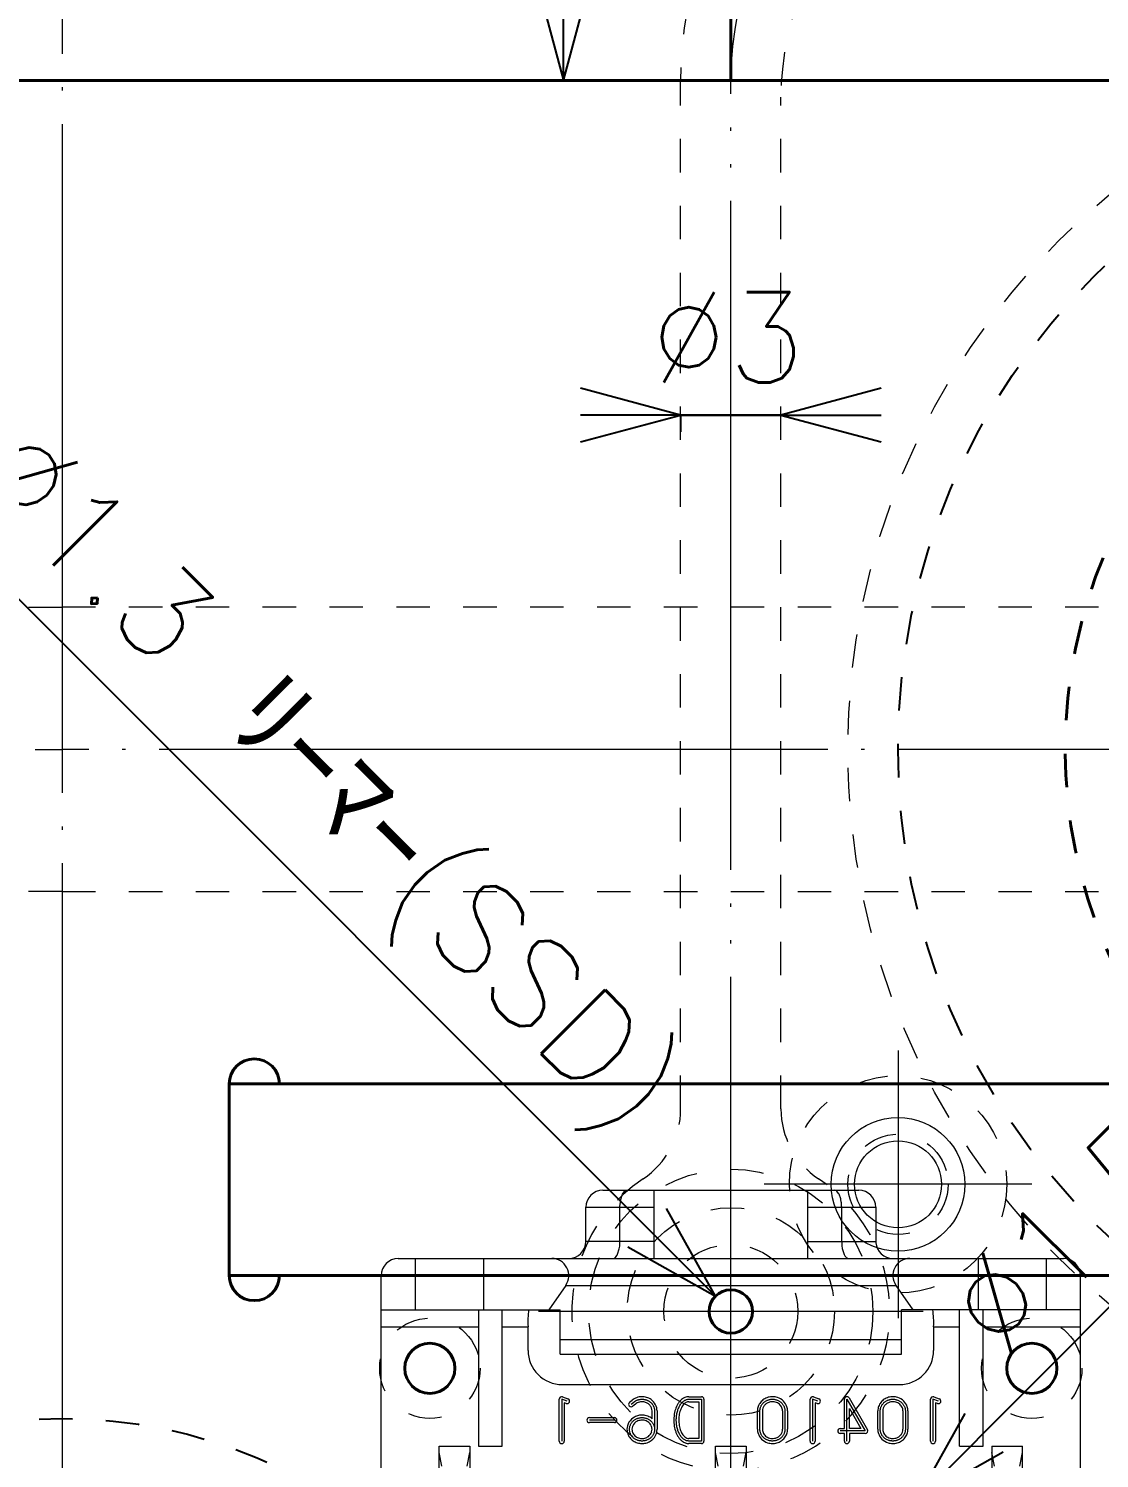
# Model space of a CAD drawing. Extents: x -178 to 604, y -587 to 345.
# Drawn here: x 399 to 431.02, y 68.81 to 111.55 of the extents above; entities that cross this region are included whole.
import ezdxf

# ---------------------------------------------------------------- set-up
doc = ezdxf.new("R2010")
doc.units = 0
doc.header["$MEASUREMENT"] = 0
for name, pattern in [('BORDER', [22, 20, -1, 0, -1]), ('DIVIDE', [23, 20, -1, 0, -1, 0, -1]), ('PHANTOM', [35, 30, -1, 1, -1, 1, -1]), ('STITCH', [2, 1, -1])]:
    doc.linetypes.add(name, pattern=pattern)
for name, color, linetype in [('1', 7, 'Continuous'), ('11', 7, 'Continuous'), ('12', 7, 'Continuous'), ('15', 7, 'Continuous'), ('20', 7, 'Continuous'), ('3', 7, 'Continuous'), ('4', 7, 'Continuous'), ('5', 7, 'Continuous'), ('寸法線', 7, 'Continuous')]:
    doc.layers.add(name, color=color, linetype=linetype)
doc.styles.get("Standard").update_dxf_attribs({"font": 'txt', "bigfont": 'extfont'})
doc.dimstyles.new('VELDIM0', dxfattribs={"dimtxt": 2.69875, "dimasz": 3.000166, "dimexe": 0.5, "dimexo": 0.0625, "dimgap": 0.09, "dimtad": 0, "dimdec": 3, "dimdsep": 46, "dimtxsty": 'Standard', "dimcen": 0.09, "dimdle": 3, "dimadec": 0, "dimazin": 0, "dimtfac": 1, "dimtdec": 4, "dimtofl": 0, "dimtmove": 0, "dimatfit": 3, "dimfxl": 1, "dimtolj": 1, "dimtzin": 0, "dimarcsym": 0})
doc.dimstyles.new('VELDIM1', dxfattribs={"dimtxt": 2.69875, "dimasz": 3.000166, "dimexe": 0.5, "dimexo": 0.0625, "dimgap": 0.09, "dimtad": 0, "dimdec": 3, "dimdsep": 46, "dimtxsty": 'Standard', "dimcen": 0.09, "dimdle": 2, "dimadec": 0, "dimazin": 0, "dimtfac": 1, "dimtdec": 4, "dimtofl": 0, "dimtmove": 0, "dimatfit": 3, "dimfxl": 1, "dimtolj": 1, "dimtzin": 0, "dimarcsym": 0})
doc.dimstyles.new('VELDIM4', dxfattribs={"dimtxt": 2.69875, "dimasz": 2.88827, "dimexe": 1.25, "dimexo": 0.0625, "dimgap": 0.09, "dimtad": 0, "dimdec": 3, "dimdsep": 46, "dimtxsty": 'Standard', "dimcen": 0.09, "dimdle": 5, "dimadec": 0, "dimazin": 0, "dimtfac": 1, "dimtdec": 4, "dimtofl": 0, "dimtmove": 0, "dimatfit": 3, "dimfxl": 1, "dimtolj": 1, "dimtzin": 0, "dimarcsym": 0})

# ---------------------------------------------------------------- blocks, each defined once
blk = doc.blocks.new('*D22')
at = {"color": 0}
for p, q in [((418.5, 100), (415.5, 100.804)), ((424.5, 100.804), (421.5, 100)), ((418.5, 100), (415.5, 100)), ((415.5, 99.196), (418.5, 100)), ((418.5, 100), (418.5, 99.5)), ((421.5, 100), (418.5, 100)), ((418.5, 100), (421.5, 100)), ((418.5, 100), (418.5, 100)), ((421.5, 100), (421.5, 100)), ((421.5, 100), (421.5, 100)), ((421.5, 100), (424.5, 100)), ((421.5, 100), (424.5, 99.196))]:
    blk.add_line(p, q, dxfattribs=at)
blk.add_text('%%c3', height=2.6987, dxfattribs=at).set_placement((417.591, 100.976))
blk = doc.blocks.new('CLUMP8')
at = {"layer": '11', "color": 5, "linetype": 'PHANTOM', "lineweight": 5}
for p, q in [((425, 80), (425, 74)), ((428, 77), (422, 77))]:
    blk.add_line(p, q, dxfattribs=at)
at = {"layer": '11', "color": 1, "linetype": 'STITCH', "lineweight": 13}
blk.add_circle((425, 77), 1.5, dxfattribs=at)
at = {"layer": '11', "color": 5, "lineweight": 5}
blk.add_circle((425, 77), 1.3, dxfattribs=at)
blk = doc.blocks.new('CLUMP9')
at = {"layer": '11', "color": 5, "linetype": 'PHANTOM', "lineweight": 5}
for p, q in [((425, 81), (425, 73)), ((429, 77), (421, 77))]:
    blk.add_line(p, q, dxfattribs=at)
at = {"layer": '11', "linetype": 'STITCH', "lineweight": 5}
blk.add_circle((425, 77), 3.25, dxfattribs=at)
at = {"layer": '11', "color": 1, "lineweight": 13}
blk.add_circle((425, 77), 2, dxfattribs=at)
blk = doc.blocks.new('*D30')
at = {"color": 0}
for p, q in [((419.54, 73.66), (392.42, 100.78)), ((419.54, 73.66), (418.072, 76.275)), ((416.925, 75.128), (419.54, 73.66))]:
    blk.add_line(p, q, dxfattribs=at)
blk.add_text('4-%%c1.3 ﾘｰﾏｰ(SSD)', height=2.69875, rotation=315, dxfattribs=at).set_placement((393.438, 101.798))
blk = doc.blocks.new('*D33')
at = {"color": 0}
for p, q in [((425.53, 67.531), (441.068, 83.103)), ((426.996, 70.148), (425.53, 67.531)), ((425.53, 67.531), (428.144, 69.003))]:
    blk.add_line(p, q, dxfattribs=at)
blk.add_text('%%c1.5 ﾘｰﾏｰ', height=2.69875, rotation=45.062, dxfattribs=at).set_placement((428.102, 71.682))
blk = doc.blocks.new('CLUMP215')
at = {"layer": '3', "lineweight": 5}
for p, q in [((414.869, 69.325), (414.869, 70.575)), ((414.97, 70.645), (415.13, 70.587)), ((415.019, 70.468), (415.019, 69.325)), ((415.078, 70.446), (415.019, 70.468))]:
    blk.add_line(p, q, dxfattribs=at)
at = {"layer": '3', "color": 5, "linetype": 'BORDER', "lineweight": 5}
for p, q in [((415.104, 70.517), (414.944, 70.575)), ((414.944, 70.575), (414.944, 69.325))]:
    blk.add_line(p, q, dxfattribs=at)
at = {"layer": '3', "lineweight": 5}
for centre, start, end in [((414.944, 70.575), 70, 180), ((415.104, 70.517), 250, 70), ((414.944, 69.325), 180, 0)]:
    blk.add_arc(centre, 0.075, start, end, dxfattribs=at)
blk = doc.blocks.new('CLUMP218')
at = {"layer": '3', "color": 5, "linetype": 'BORDER', "lineweight": 5}
for p, q in [((418.606, 70.531), (418.623, 70.542)), ((418.623, 70.542), (418.641, 70.551)), ((418.641, 70.551), (418.658, 70.558)), ((418.658, 70.558), (418.676, 70.565)), ((418.676, 70.565), (418.693, 70.569)), ((418.693, 70.569), (418.71, 70.572)), ((418.71, 70.572), (418.727, 70.574)), ((418.727, 70.574), (418.744, 70.575)), ((418.379, 70.093), (418.384, 70.122)), ((418.384, 70.122), (418.389, 70.151)), ((418.389, 70.151), (418.395, 70.18)), ((418.395, 70.18), (418.403, 70.209)), ((418.403, 70.209), (418.411, 70.237)), ((418.411, 70.237), (418.42, 70.265)), ((418.42, 70.265), (418.43, 70.292)), ((418.43, 70.292), (418.441, 70.318)), ((418.441, 70.318), (418.453, 70.344)), ((418.453, 70.344), (418.466, 70.368)), ((418.466, 70.368), (418.479, 70.392)), ((418.479, 70.392), (418.493, 70.414)), ((418.493, 70.414), (418.508, 70.435)), ((418.508, 70.435), (418.523, 70.455)), ((418.523, 70.455), (418.539, 70.473)), ((418.539, 70.473), (418.555, 70.49)), ((418.555, 70.49), (418.572, 70.505)), ((418.572, 70.505), (418.589, 70.519)), ((418.589, 70.519), (418.606, 70.531)), ((418.369, 69.95), (418.37, 69.978)), ((418.37, 69.922), (418.369, 69.95)), ((418.37, 69.978), (418.371, 70.006)), ((418.371, 69.894), (418.37, 69.922)), ((418.371, 70.006), (418.373, 70.035)), ((418.373, 69.865), (418.371, 69.894)), ((418.373, 70.035), (418.375, 70.064)), ((418.375, 69.836), (418.373, 69.865)), ((418.375, 70.064), (418.379, 70.093)), ((418.379, 69.807), (418.375, 69.836)), ((418.384, 69.778), (418.379, 69.807)), ((418.389, 69.749), (418.384, 69.778)), ((418.395, 69.72), (418.389, 69.749)), ((418.403, 69.691), (418.395, 69.72)), ((418.411, 69.663), (418.403, 69.691)), ((418.42, 69.635), (418.411, 69.663)), ((418.43, 69.608), (418.42, 69.635)), ((418.441, 69.582), (418.43, 69.608)), ((418.453, 69.556), (418.441, 69.582)), ((418.466, 69.532), (418.453, 69.556)), ((418.479, 69.508), (418.466, 69.532)), ((418.493, 69.486), (418.479, 69.508)), ((418.508, 69.465), (418.493, 69.486)), ((418.523, 69.445), (418.508, 69.465)), ((418.539, 69.427), (418.523, 69.445)), ((418.555, 69.41), (418.539, 69.427)), ((418.572, 69.395), (418.555, 69.41)), ((418.589, 69.381), (418.572, 69.395)), ((418.606, 69.369), (418.589, 69.381)), ((418.623, 69.358), (418.606, 69.369)), ((418.641, 69.349), (418.623, 69.358)), ((418.658, 69.342), (418.641, 69.349)), ((418.676, 69.335), (418.658, 69.342)), ((418.693, 69.331), (418.676, 69.335)), ((418.71, 69.328), (418.693, 69.331)), ((418.727, 69.326), (418.71, 69.328)), ((418.744, 69.325), (418.727, 69.326))]:
    blk.add_line(p, q, dxfattribs=at)
blk = doc.blocks.new('CLUMP219')
at = {"layer": '3', "color": 5, "linetype": 'BORDER', "lineweight": 5}
for p, q in [((417.162, 70.531), (417.174, 70.537)), ((417.174, 70.537), (417.186, 70.542)), ((417.186, 70.542), (417.198, 70.547)), ((417.198, 70.547), (417.211, 70.552)), ((417.211, 70.552), (417.223, 70.556)), ((417.223, 70.556), (417.237, 70.56)), ((417.237, 70.56), (417.25, 70.564)), ((417.25, 70.564), (417.263, 70.567)), ((417.263, 70.567), (417.277, 70.569)), ((417.277, 70.569), (417.29, 70.571)), ((417.29, 70.571), (417.304, 70.573)), ((417.304, 70.573), (417.318, 70.574)), ((417.318, 70.574), (417.331, 70.575)), ((417.331, 70.575), (417.345, 70.575)), ((417.345, 70.575), (417.359, 70.575)), ((417.359, 70.575), (417.372, 70.574)), ((417.372, 70.574), (417.386, 70.573)), ((417.386, 70.573), (417.399, 70.571)), ((417.399, 70.571), (417.412, 70.569)), ((417.412, 70.569), (417.426, 70.567)), ((417.426, 70.567), (417.439, 70.564)), ((417.439, 70.564), (417.451, 70.56)), ((417.451, 70.56), (417.464, 70.557)), ((417.464, 70.557), (417.476, 70.553)), ((417.476, 70.553), (417.488, 70.548)), ((417.488, 70.548), (417.5, 70.544)), ((417.5, 70.544), (417.511, 70.538)), ((417.511, 70.538), (417.522, 70.533)), ((417.522, 70.533), (417.534, 70.527)), ((417.098, 70.489), (417.108, 70.497)), ((417.108, 70.497), (417.118, 70.504)), ((417.118, 70.504), (417.128, 70.511)), ((417.128, 70.511), (417.139, 70.518)), ((417.139, 70.518), (417.15, 70.525)), ((417.15, 70.525), (417.162, 70.531)), ((417.534, 70.527), (417.545, 70.521)), ((417.545, 70.521), (417.556, 70.514)), ((417.556, 70.514), (417.567, 70.507)), ((417.567, 70.507), (417.577, 70.499)), ((417.577, 70.499), (417.588, 70.491)), ((417.588, 70.491), (417.598, 70.483)), ((417.598, 70.483), (417.608, 70.474)), ((417.608, 70.474), (417.617, 70.465)), ((417.617, 70.465), (417.626, 70.455)), ((417.626, 70.455), (417.635, 70.446)), ((417.635, 70.446), (417.644, 70.435)), ((417.644, 70.435), (417.652, 70.425)), ((417.652, 70.425), (417.66, 70.414)), ((417.66, 70.414), (417.667, 70.403)), ((417.667, 70.403), (417.674, 70.392)), ((417.674, 70.392), (417.68, 70.381)), ((417.68, 70.381), (417.686, 70.369)), ((417.686, 70.369), (417.691, 70.358)), ((417.691, 70.358), (417.696, 70.346)), ((417.696, 70.346), (417.701, 70.334)), ((417.701, 70.334), (417.705, 70.322)), ((417.705, 70.322), (417.708, 70.31)), ((417.708, 70.31), (417.711, 70.297)), ((417.711, 70.297), (417.714, 70.285)), ((417.714, 70.285), (417.716, 70.273)), ((417.716, 70.273), (417.717, 70.261)), ((417.717, 70.261), (417.718, 70.249)), ((417.718, 70.249), (417.719, 70.237)), ((417.719, 70.237), (417.719, 70.225))]:
    blk.add_line(p, q, dxfattribs=at)
blk = doc.blocks.new('CLUMP220')
at = {"layer": '3', "color": 5, "linetype": 'BORDER', "lineweight": 5}
for p, q in [((416.97, 69.659), (416.969, 69.675)), ((416.971, 69.644), (416.97, 69.659)), ((416.973, 69.628), (416.971, 69.644)), ((416.975, 69.611), (416.973, 69.628)), ((416.979, 69.595), (416.975, 69.611)), ((416.984, 69.579), (416.979, 69.595)), ((416.989, 69.562), (416.984, 69.579)), ((416.995, 69.546), (416.989, 69.562)), ((417.003, 69.53), (416.995, 69.546)), ((417.011, 69.514), (417.003, 69.53)), ((417.02, 69.499), (417.011, 69.514)), ((417.03, 69.483), (417.02, 69.499)), ((417.041, 69.469), (417.03, 69.483)), ((417.053, 69.454), (417.041, 69.469)), ((417.066, 69.441), (417.053, 69.454)), ((417.079, 69.428), (417.066, 69.441)), ((417.093, 69.415), (417.079, 69.428)), ((417.108, 69.403), (417.093, 69.415)), ((417.123, 69.392), (417.108, 69.403)), ((417.139, 69.382), (417.123, 69.392)), ((417.155, 69.373), (417.139, 69.382)), ((417.172, 69.364), (417.155, 69.373)), ((417.189, 69.356), (417.172, 69.364)), ((417.206, 69.35), (417.189, 69.356)), ((417.223, 69.344), (417.206, 69.35)), ((417.241, 69.339), (417.223, 69.344)), ((417.258, 69.334), (417.241, 69.339)), ((417.276, 69.331), (417.258, 69.334)), ((417.293, 69.328), (417.276, 69.331)), ((417.31, 69.326), (417.293, 69.328)), ((417.327, 69.325), (417.31, 69.326)), ((417.344, 69.325), (417.327, 69.325)), ((417.361, 69.325), (417.344, 69.325)), ((417.378, 69.326), (417.361, 69.325)), ((417.395, 69.328), (417.378, 69.326)), ((417.412, 69.331), (417.395, 69.328)), ((417.43, 69.334), (417.412, 69.331)), ((417.447, 69.339), (417.43, 69.334)), ((417.465, 69.344), (417.447, 69.339)), ((417.482, 69.35), (417.465, 69.344)), ((417.499, 69.356), (417.482, 69.35)), ((417.516, 69.364), (417.499, 69.356)), ((417.533, 69.373), (417.516, 69.364)), ((417.549, 69.382), (417.533, 69.373)), ((417.565, 69.392), (417.549, 69.382)), ((417.581, 69.403), (417.565, 69.392)), ((417.595, 69.415), (417.581, 69.403)), ((417.609, 69.428), (417.595, 69.415)), ((417.623, 69.441), (417.609, 69.428)), ((417.635, 69.454), (417.623, 69.441)), ((417.647, 69.469), (417.635, 69.454)), ((417.658, 69.483), (417.647, 69.469)), ((417.668, 69.499), (417.658, 69.483)), ((417.677, 69.514), (417.668, 69.499)), ((417.685, 69.53), (417.677, 69.514)), ((417.693, 69.546), (417.685, 69.53)), ((417.699, 69.562), (417.693, 69.546)), ((417.705, 69.579), (417.699, 69.562)), ((417.709, 69.595), (417.705, 69.579)), ((417.713, 69.611), (417.709, 69.595)), ((417.716, 69.628), (417.713, 69.611)), ((417.718, 69.644), (417.716, 69.628)), ((417.719, 69.659), (417.718, 69.644)), ((417.719, 69.675), (417.719, 69.659))]:
    blk.add_line(p, q, dxfattribs=at)
blk = doc.blocks.new('CLUMP221')
at = {"layer": '3', "color": 5, "linetype": 'BORDER', "lineweight": 5}
for p, q in [((416.969, 69.675), (416.97, 69.691)), ((416.97, 69.691), (416.971, 69.706)), ((416.971, 69.706), (416.973, 69.722)), ((416.973, 69.722), (416.975, 69.739)), ((416.975, 69.739), (416.979, 69.755)), ((416.979, 69.755), (416.984, 69.771)), ((416.984, 69.771), (416.989, 69.788)), ((416.989, 69.788), (416.995, 69.804)), ((416.995, 69.804), (417.003, 69.82)), ((417.003, 69.82), (417.011, 69.836)), ((417.011, 69.836), (417.02, 69.851)), ((417.02, 69.851), (417.03, 69.867)), ((417.03, 69.867), (417.041, 69.881)), ((417.041, 69.881), (417.053, 69.896)), ((417.053, 69.896), (417.066, 69.909)), ((417.066, 69.909), (417.079, 69.922)), ((417.079, 69.922), (417.093, 69.935)), ((417.093, 69.935), (417.108, 69.947)), ((417.108, 69.947), (417.123, 69.958)), ((417.123, 69.958), (417.139, 69.968)), ((417.139, 69.968), (417.155, 69.977)), ((417.155, 69.977), (417.172, 69.986)), ((417.172, 69.986), (417.189, 69.994)), ((417.189, 69.994), (417.206, 70)), ((417.206, 70), (417.223, 70.006)), ((417.223, 70.006), (417.241, 70.011)), ((417.241, 70.011), (417.258, 70.016)), ((417.258, 70.016), (417.276, 70.019)), ((417.276, 70.019), (417.293, 70.022)), ((417.293, 70.022), (417.31, 70.024)), ((417.31, 70.024), (417.327, 70.025)), ((417.327, 70.025), (417.344, 70.025)), ((417.344, 70.025), (417.361, 70.025)), ((417.361, 70.025), (417.378, 70.024)), ((417.378, 70.024), (417.395, 70.022)), ((417.395, 70.022), (417.412, 70.019)), ((417.412, 70.019), (417.43, 70.016)), ((417.43, 70.016), (417.447, 70.011)), ((417.447, 70.011), (417.465, 70.006)), ((417.465, 70.006), (417.482, 70)), ((417.482, 70), (417.499, 69.994)), ((417.499, 69.994), (417.516, 69.986)), ((417.516, 69.986), (417.533, 69.977)), ((417.533, 69.977), (417.549, 69.968)), ((417.549, 69.968), (417.565, 69.958)), ((417.565, 69.958), (417.581, 69.947)), ((417.581, 69.947), (417.595, 69.935)), ((417.595, 69.935), (417.609, 69.922)), ((417.609, 69.922), (417.623, 69.909)), ((417.623, 69.909), (417.635, 69.896)), ((417.635, 69.896), (417.647, 69.881)), ((417.647, 69.881), (417.658, 69.867)), ((417.658, 69.867), (417.668, 69.851)), ((417.668, 69.851), (417.677, 69.836)), ((417.677, 69.836), (417.685, 69.82)), ((417.685, 69.82), (417.693, 69.804)), ((417.693, 69.804), (417.699, 69.788)), ((417.699, 69.788), (417.705, 69.771)), ((417.705, 69.771), (417.709, 69.755)), ((417.709, 69.755), (417.713, 69.739)), ((417.713, 69.739), (417.716, 69.722)), ((417.716, 69.722), (417.718, 69.706)), ((417.718, 69.706), (417.719, 69.691)), ((417.719, 69.691), (417.719, 69.675))]:
    blk.add_line(p, q, dxfattribs=at)
blk = doc.blocks.new('CLUMP217')
at = {"layer": '3', "lineweight": 5}
for p, q in [((416.972, 70.483), (417.051, 70.547)), ((418.744, 70.65), (419.119, 70.65)), ((419.194, 70.575), (419.194, 69.325)), ((417.145, 70.431), (417.066, 70.367)), ((417.644, 69.992), (417.644, 70.225)), ((417.794, 70.225), (417.794, 69.675)), ((418.744, 70.5), (419.044, 70.5)), ((419.044, 70.5), (419.044, 69.4)), ((415.769, 70.025), (416.519, 70.025)), ((416.519, 69.875), (415.769, 69.875)), ((419.044, 69.4), (418.744, 69.4)), ((419.119, 69.25), (418.744, 69.25))]:
    blk.add_line(p, q, dxfattribs=at)
at = {"layer": '3', "color": 5, "linetype": 'BORDER', "lineweight": 5}
for p, q in [((418.744, 70.575), (419.119, 70.575)), ((419.119, 70.575), (419.119, 69.325)), ((417.019, 70.425), (417.098, 70.489)), ((417.719, 70.225), (417.719, 69.675)), ((416.519, 69.95), (415.769, 69.95)), ((419.119, 69.325), (418.744, 69.325))]:
    blk.add_line(p, q, dxfattribs=at)
at = {"layer": '3', "lineweight": 5}
for centre, radius, start, end in [((417.336, 70.196), 0.453, 110.1089, 129.0837), ((417.344, 70.174), 0.476, 91.5951, 110.1089), ((417.344, 70.173), 0.477, 73.1126, 91.5952), ((417.35, 70.192), 0.457, 54.2328, 73.1126), ((417.363, 70.21), 0.435, 27.6497, 54.2329), ((418.855, 70.182), 0.505, 134.4351, 144.1044), ((418.788, 70.25), 0.409, 113.9433, 134.4351), ((418.744, 70.349), 0.301, 90.0005, 113.9433), ((419.119, 70.575), 0.075, 0, 90), ((417.019, 70.425), 0.075, 129.0846, 309.0846), ((417.328, 70.206), 0.289, 116.0792, 129.0836), ((417.345, 70.17), 0.33, 103.8945, 116.0792), ((417.347, 70.164), 0.336, 91.9612, 103.8935), ((417.346, 70.185), 0.315, 79.6277, 91.9612), ((417.345, 70.18), 0.32, 61.0107, 79.6289), ((417.359, 70.206), 0.291, 41.469, 61.0107), ((417.373, 70.218), 0.272, 21.1371, 41.4683), ((417.392, 70.225), 0.252, 359.9994, 21.1371), ((417.392, 70.225), 0.403, 359.9998, 27.6497), ((419.376, 69.952), 1.081, 165.3223, 176.401), ((419.11, 70.021), 0.807, 152.4922, 165.3223), ((418.989, 70.085), 0.671, 144.1044, 152.4926), ((419.342, 69.955), 0.898, 166.5046, 176.9114), ((419.245, 69.978), 0.798, 160.5041, 166.5046), ((419.092, 70.033), 0.635, 153.7781, 160.5041), ((419.011, 70.072), 0.546, 145.8366, 153.7784), ((418.871, 70.167), 0.377, 136.2694, 145.8366), ((418.826, 70.21), 0.314, 128.6943, 136.2687), ((418.775, 70.274), 0.233, 119.8904, 128.6943), ((418.756, 70.307), 0.194, 105.8955, 119.8905), ((418.744, 70.349), 0.151, 90.0008, 105.8955), ((415.769, 69.95), 0.075, 90, 270), ((416.519, 69.95), 0.075, 270, 90), ((417.297, 69.675), 0.403, 148.6731, 179.9999), ((417.331, 69.655), 0.442, 118.9151, 148.6731), ((417.296, 69.675), 0.252, 160.9789, 179.9997), ((417.312, 69.67), 0.269, 142.6736, 160.9789), ((417.315, 69.667), 0.273, 130.2124, 142.6737), ((417.341, 69.636), 0.464, 102.9318, 118.9151), ((417.34, 69.638), 0.312, 118.5851, 130.2124), ((417.345, 69.629), 0.321, 107.1442, 118.5847), ((417.344, 69.623), 0.477, 87.3891, 102.9318), ((417.343, 69.635), 0.315, 95.8201, 107.1442), ((417.343, 69.633), 0.317, 84.414, 95.8203), ((417.344, 69.625), 0.475, 68.7715, 87.3887), ((417.342, 69.618), 0.332, 73.3616, 84.414), ((417.344, 69.624), 0.326, 62.038, 73.3615), ((417.361, 69.656), 0.289, 50.0583, 62.038), ((417.353, 69.647), 0.452, 49.8176, 68.7715), ((417.366, 69.663), 0.281, 25.6578, 50.0584), ((417.392, 69.675), 0.252, 0, 25.6578), ((419.42, 69.949), 1.126, 176.4009, 186.785), ((419.275, 69.932), 0.98, 186.785, 197.9192), ((419.409, 69.951), 0.965, 176.9114, 186.9457), ((419.332, 69.942), 0.888, 186.9458, 197.9652), ((417.296, 69.675), 0.402, 180, 201.0601), ((417.315, 69.682), 0.423, 201.0601, 221.7646), ((417.328, 69.694), 0.44, 221.7648, 239.5001), ((417.297, 69.675), 0.253, 180, 207.5046), ((417.325, 69.69), 0.284, 207.5046, 233.4965), ((417.342, 69.718), 0.468, 239.5001, 256.8149), ((417.33, 69.697), 0.293, 233.497, 245.4057), ((417.345, 69.729), 0.329, 245.4057, 256.6919), ((417.344, 69.726), 0.476, 256.8147, 272.2367), ((417.346, 69.735), 0.334, 256.6905, 267.7473), ((417.346, 69.717), 0.317, 267.7473, 279.1915), ((417.344, 69.723), 0.473, 272.2367, 288.6567), ((417.346, 69.713), 0.313, 279.193, 290.4283), ((417.345, 69.717), 0.317, 290.4283, 301.9511), ((417.351, 69.704), 0.453, 288.6568, 323.2278), ((417.35, 69.708), 0.307, 301.9499, 313.616), ((417.376, 69.681), 0.269, 313.616, 326.1135), ((417.379, 69.679), 0.266, 326.1147, 342.7676), ((417.392, 69.675), 0.252, 342.7676, 0.0005), ((417.39, 69.675), 0.405, 323.2278, 0.0005), ((419.16, 69.895), 0.859, 197.9193, 204.5374), ((419.002, 69.823), 0.686, 204.5374, 211.9441), ((418.927, 69.776), 0.597, 211.9451, 221.0999), ((418.814, 69.678), 0.448, 221.0999, 231.6806), ((419.046, 69.849), 0.587, 197.9652, 211.5299), ((418.77, 69.622), 0.377, 231.6805, 249.75), ((418.935, 69.781), 0.457, 211.5297, 220.2444), ((418.82, 69.684), 0.306, 220.2444, 230.9017), ((418.774, 69.627), 0.233, 230.9021, 248.3661), ((418.744, 69.551), 0.301, 249.75, 270), ((418.744, 69.552), 0.152, 248.3661, 270), ((419.119, 69.325), 0.075, 270, 0)]:
    blk.add_arc(centre, radius, start, end, dxfattribs=at)
at = {"layer": '3', "color": 5, "linetype": 'BORDER', "lineweight": 5}
for name in ['CLUMP219', 'CLUMP218', 'CLUMP221', 'CLUMP220']:
    blk.add_blockref(name, (0, 0), dxfattribs=at)
blk = doc.blocks.new('CLUMP223')
at = {"layer": '3', "color": 5, "linetype": 'BORDER', "lineweight": 5}
for p, q in [((424.655, 70.527), (424.672, 70.536)), ((424.672, 70.536), (424.689, 70.544)), ((424.689, 70.544), (424.706, 70.55)), ((424.706, 70.55), (424.723, 70.556)), ((424.723, 70.556), (424.741, 70.561)), ((424.741, 70.561), (424.758, 70.566)), ((424.758, 70.566), (424.776, 70.569)), ((424.776, 70.569), (424.793, 70.572)), ((424.793, 70.572), (424.81, 70.574)), ((424.81, 70.574), (424.827, 70.575)), ((424.827, 70.575), (424.844, 70.575)), ((424.844, 70.575), (424.861, 70.575)), ((424.861, 70.575), (424.878, 70.574)), ((424.878, 70.574), (424.895, 70.572)), ((424.895, 70.572), (424.912, 70.569)), ((424.912, 70.569), (424.93, 70.566)), ((424.93, 70.566), (424.947, 70.561)), ((424.947, 70.561), (424.965, 70.556)), ((424.965, 70.556), (424.982, 70.55)), ((424.982, 70.55), (424.999, 70.544)), ((424.999, 70.544), (425.016, 70.536)), ((425.016, 70.536), (425.033, 70.527)), ((424.469, 70.241), (424.471, 70.256)), ((424.469, 70.225), (424.469, 70.241)), ((424.471, 70.256), (424.473, 70.272)), ((424.473, 70.272), (424.475, 70.289)), ((424.475, 70.289), (424.479, 70.305)), ((424.479, 70.305), (424.484, 70.321)), ((424.484, 70.321), (424.489, 70.338)), ((424.489, 70.338), (424.495, 70.354)), ((424.495, 70.354), (424.503, 70.37)), ((424.503, 70.37), (424.511, 70.386)), ((424.511, 70.386), (424.52, 70.401)), ((424.52, 70.401), (424.53, 70.417)), ((424.53, 70.417), (424.541, 70.431)), ((424.541, 70.431), (424.553, 70.446)), ((424.553, 70.446), (424.566, 70.459)), ((424.566, 70.459), (424.579, 70.472)), ((424.579, 70.472), (424.593, 70.485)), ((424.593, 70.485), (424.608, 70.497)), ((424.608, 70.497), (424.623, 70.508)), ((424.623, 70.508), (424.639, 70.518)), ((424.639, 70.518), (424.655, 70.527)), ((425.033, 70.527), (425.049, 70.518)), ((425.049, 70.518), (425.065, 70.508)), ((425.065, 70.508), (425.08, 70.497)), ((425.08, 70.497), (425.095, 70.485)), ((425.095, 70.485), (425.109, 70.472)), ((425.109, 70.472), (425.123, 70.459)), ((425.123, 70.459), (425.135, 70.446)), ((425.135, 70.446), (425.147, 70.431)), ((425.147, 70.431), (425.158, 70.417)), ((425.158, 70.417), (425.168, 70.401)), ((425.168, 70.401), (425.177, 70.386)), ((425.177, 70.386), (425.185, 70.37)), ((425.185, 70.37), (425.193, 70.354)), ((425.193, 70.354), (425.199, 70.338)), ((425.199, 70.338), (425.205, 70.321)), ((425.205, 70.321), (425.209, 70.305)), ((425.209, 70.305), (425.213, 70.289)), ((425.213, 70.289), (425.216, 70.272)), ((425.216, 70.272), (425.218, 70.256)), ((425.218, 70.256), (425.219, 70.241)), ((425.219, 70.241), (425.219, 70.225))]:
    blk.add_line(p, q, dxfattribs=at)
blk = doc.blocks.new('CLUMP224')
at = {"layer": '3', "color": 5, "linetype": 'BORDER', "lineweight": 5}
for p, q in [((424.469, 69.659), (424.469, 69.675)), ((424.471, 69.644), (424.469, 69.659)), ((424.473, 69.628), (424.471, 69.644)), ((424.475, 69.611), (424.473, 69.628)), ((424.479, 69.595), (424.475, 69.611)), ((424.484, 69.579), (424.479, 69.595)), ((424.489, 69.562), (424.484, 69.579)), ((424.495, 69.546), (424.489, 69.562)), ((424.503, 69.53), (424.495, 69.546)), ((424.511, 69.514), (424.503, 69.53)), ((424.52, 69.499), (424.511, 69.514)), ((424.53, 69.483), (424.52, 69.499)), ((424.541, 69.469), (424.53, 69.483)), ((424.553, 69.454), (424.541, 69.469)), ((424.566, 69.441), (424.553, 69.454)), ((424.579, 69.428), (424.566, 69.441)), ((424.593, 69.415), (424.579, 69.428)), ((424.608, 69.403), (424.593, 69.415)), ((424.623, 69.392), (424.608, 69.403)), ((424.639, 69.382), (424.623, 69.392)), ((424.655, 69.373), (424.639, 69.382)), ((424.672, 69.364), (424.655, 69.373)), ((424.689, 69.356), (424.672, 69.364)), ((424.706, 69.35), (424.689, 69.356)), ((424.723, 69.344), (424.706, 69.35)), ((424.741, 69.339), (424.723, 69.344)), ((424.758, 69.334), (424.741, 69.339)), ((424.776, 69.331), (424.758, 69.334)), ((424.793, 69.328), (424.776, 69.331)), ((424.81, 69.326), (424.793, 69.328)), ((424.827, 69.325), (424.81, 69.326)), ((424.844, 69.325), (424.827, 69.325)), ((424.861, 69.325), (424.844, 69.325)), ((424.878, 69.326), (424.861, 69.325)), ((424.895, 69.328), (424.878, 69.326)), ((424.912, 69.331), (424.895, 69.328)), ((424.93, 69.334), (424.912, 69.331)), ((424.947, 69.339), (424.93, 69.334)), ((424.965, 69.344), (424.947, 69.339)), ((424.982, 69.35), (424.965, 69.344)), ((424.999, 69.356), (424.982, 69.35)), ((425.016, 69.364), (424.999, 69.356)), ((425.033, 69.373), (425.016, 69.364)), ((425.049, 69.382), (425.033, 69.373)), ((425.065, 69.392), (425.049, 69.382)), ((425.08, 69.403), (425.065, 69.392)), ((425.095, 69.415), (425.08, 69.403)), ((425.109, 69.428), (425.095, 69.415)), ((425.123, 69.441), (425.109, 69.428)), ((425.135, 69.454), (425.123, 69.441)), ((425.147, 69.469), (425.135, 69.454)), ((425.158, 69.483), (425.147, 69.469)), ((425.168, 69.499), (425.158, 69.483)), ((425.177, 69.514), (425.168, 69.499)), ((425.185, 69.53), (425.177, 69.514)), ((425.193, 69.546), (425.185, 69.53)), ((425.199, 69.562), (425.193, 69.546)), ((425.205, 69.579), (425.199, 69.562)), ((425.209, 69.595), (425.205, 69.579)), ((425.213, 69.611), (425.209, 69.595)), ((425.216, 69.628), (425.213, 69.611)), ((425.218, 69.644), (425.216, 69.628)), ((425.219, 69.659), (425.218, 69.644)), ((425.219, 69.675), (425.219, 69.659))]:
    blk.add_line(p, q, dxfattribs=at)
blk = doc.blocks.new('CLUMP225')
at = {"layer": '3', "color": 5, "linetype": 'BORDER', "lineweight": 5}
for p, q in [((420.869, 69.659), (420.869, 69.675)), ((420.871, 69.644), (420.869, 69.659)), ((420.873, 69.628), (420.871, 69.644)), ((420.875, 69.611), (420.873, 69.628)), ((420.879, 69.595), (420.875, 69.611)), ((420.884, 69.579), (420.879, 69.595)), ((420.889, 69.562), (420.884, 69.579)), ((420.895, 69.546), (420.889, 69.562)), ((420.903, 69.53), (420.895, 69.546)), ((420.911, 69.514), (420.903, 69.53)), ((420.92, 69.499), (420.911, 69.514)), ((420.93, 69.483), (420.92, 69.499)), ((420.941, 69.469), (420.93, 69.483)), ((420.953, 69.454), (420.941, 69.469)), ((420.966, 69.441), (420.953, 69.454)), ((420.979, 69.428), (420.966, 69.441)), ((420.993, 69.415), (420.979, 69.428)), ((421.008, 69.403), (420.993, 69.415)), ((421.023, 69.392), (421.008, 69.403)), ((421.039, 69.382), (421.023, 69.392)), ((421.055, 69.373), (421.039, 69.382)), ((421.072, 69.364), (421.055, 69.373)), ((421.089, 69.356), (421.072, 69.364)), ((421.106, 69.35), (421.089, 69.356)), ((421.123, 69.344), (421.106, 69.35)), ((421.141, 69.339), (421.123, 69.344)), ((421.158, 69.334), (421.141, 69.339)), ((421.176, 69.331), (421.158, 69.334)), ((421.193, 69.328), (421.176, 69.331)), ((421.21, 69.326), (421.193, 69.328)), ((421.227, 69.325), (421.21, 69.326)), ((421.244, 69.325), (421.227, 69.325)), ((421.261, 69.325), (421.244, 69.325)), ((421.278, 69.326), (421.261, 69.325)), ((421.295, 69.328), (421.278, 69.326)), ((421.312, 69.331), (421.295, 69.328)), ((421.33, 69.334), (421.312, 69.331)), ((421.347, 69.339), (421.33, 69.334)), ((421.365, 69.344), (421.347, 69.339)), ((421.382, 69.35), (421.365, 69.344)), ((421.399, 69.356), (421.382, 69.35)), ((421.416, 69.364), (421.399, 69.356)), ((421.433, 69.373), (421.416, 69.364)), ((421.449, 69.382), (421.433, 69.373)), ((421.465, 69.392), (421.449, 69.382)), ((421.48, 69.403), (421.465, 69.392)), ((421.495, 69.415), (421.48, 69.403)), ((421.509, 69.428), (421.495, 69.415)), ((421.523, 69.441), (421.509, 69.428)), ((421.535, 69.454), (421.523, 69.441)), ((421.547, 69.469), (421.535, 69.454)), ((421.558, 69.483), (421.547, 69.469)), ((421.568, 69.499), (421.558, 69.483)), ((421.577, 69.514), (421.568, 69.499)), ((421.585, 69.53), (421.577, 69.514)), ((421.593, 69.546), (421.585, 69.53)), ((421.599, 69.562), (421.593, 69.546)), ((421.605, 69.579), (421.599, 69.562)), ((421.609, 69.595), (421.605, 69.579)), ((421.613, 69.611), (421.609, 69.595)), ((421.616, 69.628), (421.613, 69.611)), ((421.618, 69.644), (421.616, 69.628)), ((421.619, 69.659), (421.618, 69.644)), ((421.619, 69.675), (421.619, 69.659))]:
    blk.add_line(p, q, dxfattribs=at)
blk = doc.blocks.new('CLUMP226')
at = {"layer": '3', "color": 5, "linetype": 'BORDER', "lineweight": 5}
for p, q in [((421.055, 70.527), (421.072, 70.536)), ((421.072, 70.536), (421.089, 70.544)), ((421.089, 70.544), (421.106, 70.55)), ((421.106, 70.55), (421.123, 70.556)), ((421.123, 70.556), (421.141, 70.561)), ((421.141, 70.561), (421.158, 70.566)), ((421.158, 70.566), (421.176, 70.569)), ((421.176, 70.569), (421.193, 70.572)), ((421.193, 70.572), (421.21, 70.574)), ((421.21, 70.574), (421.227, 70.575)), ((421.227, 70.575), (421.244, 70.575)), ((421.244, 70.575), (421.261, 70.575)), ((421.261, 70.575), (421.278, 70.574)), ((421.278, 70.574), (421.295, 70.572)), ((421.295, 70.572), (421.312, 70.569)), ((421.312, 70.569), (421.33, 70.566)), ((421.33, 70.566), (421.347, 70.561)), ((421.347, 70.561), (421.365, 70.556)), ((421.365, 70.556), (421.382, 70.55)), ((421.382, 70.55), (421.399, 70.544)), ((421.399, 70.544), (421.416, 70.536)), ((421.416, 70.536), (421.433, 70.527)), ((420.869, 70.241), (420.871, 70.256)), ((420.869, 70.225), (420.869, 70.241)), ((420.871, 70.256), (420.873, 70.272)), ((420.873, 70.272), (420.875, 70.289)), ((420.875, 70.289), (420.879, 70.305)), ((420.879, 70.305), (420.884, 70.321)), ((420.884, 70.321), (420.889, 70.338)), ((420.889, 70.338), (420.895, 70.354)), ((420.895, 70.354), (420.903, 70.37)), ((420.903, 70.37), (420.911, 70.386)), ((420.911, 70.386), (420.92, 70.401)), ((420.92, 70.401), (420.93, 70.417)), ((420.93, 70.417), (420.941, 70.431)), ((420.941, 70.431), (420.953, 70.446)), ((420.953, 70.446), (420.966, 70.459)), ((420.966, 70.459), (420.979, 70.472)), ((420.979, 70.472), (420.993, 70.485)), ((420.993, 70.485), (421.008, 70.497)), ((421.008, 70.497), (421.023, 70.508)), ((421.023, 70.508), (421.039, 70.518)), ((421.039, 70.518), (421.055, 70.527)), ((421.433, 70.527), (421.449, 70.518)), ((421.449, 70.518), (421.465, 70.508)), ((421.465, 70.508), (421.48, 70.497)), ((421.48, 70.497), (421.495, 70.485)), ((421.495, 70.485), (421.509, 70.472)), ((421.509, 70.472), (421.523, 70.459)), ((421.523, 70.459), (421.535, 70.446)), ((421.535, 70.446), (421.547, 70.431)), ((421.547, 70.431), (421.558, 70.417)), ((421.558, 70.417), (421.568, 70.401)), ((421.568, 70.401), (421.577, 70.386)), ((421.577, 70.386), (421.585, 70.37)), ((421.585, 70.37), (421.593, 70.354)), ((421.593, 70.354), (421.599, 70.338)), ((421.599, 70.338), (421.605, 70.321)), ((421.605, 70.321), (421.609, 70.305)), ((421.609, 70.305), (421.613, 70.289)), ((421.613, 70.289), (421.616, 70.272)), ((421.616, 70.272), (421.618, 70.256)), ((421.618, 70.256), (421.619, 70.241)), ((421.619, 70.241), (421.619, 70.225))]:
    blk.add_line(p, q, dxfattribs=at)
blk = doc.blocks.new('CLUMP222')
at = {"layer": '3', "lineweight": 5}
for p, q in [((422.371, 69.325), (422.371, 70.575)), ((422.472, 70.645), (422.632, 70.587)), ((423.396, 69.7), (423.396, 70.575)), ((423.536, 70.613), (424.086, 69.663)), ((425.971, 69.325), (425.971, 70.575)), ((426.072, 70.645), (426.232, 70.587)), ((420.796, 69.675), (420.796, 70.225)), ((420.946, 70.225), (420.946, 69.675)), ((421.546, 70.225), (421.546, 69.675)), ((421.696, 70.225), (421.696, 69.675)), ((422.581, 70.446), (422.521, 70.468)), ((422.521, 70.468), (422.521, 69.325)), ((423.546, 69.7), (423.546, 70.296)), ((423.546, 70.296), (423.891, 69.7)), ((424.396, 69.675), (424.396, 70.225)), ((424.546, 70.225), (424.546, 69.675)), ((425.146, 70.225), (425.146, 69.675)), ((425.296, 70.225), (425.296, 69.675)), ((426.121, 70.468), (426.121, 69.325)), ((426.181, 70.446), (426.121, 70.468)), ((423.271, 69.7), (423.396, 69.7)), ((423.891, 69.7), (423.546, 69.7)), ((423.396, 69.55), (423.271, 69.55)), ((423.396, 69.325), (423.396, 69.55)), ((424.021, 69.55), (423.546, 69.55)), ((423.546, 69.55), (423.546, 69.325))]:
    blk.add_line(p, q, dxfattribs=at)
at = {"layer": '3', "color": 5, "linetype": 'BORDER', "lineweight": 5}
for p, q in [((422.446, 70.575), (422.446, 69.325)), ((422.606, 70.517), (422.446, 70.575)), ((423.471, 69.325), (423.471, 70.575)), ((423.471, 70.575), (424.021, 69.625)), ((426.206, 70.517), (426.046, 70.575)), ((426.046, 70.575), (426.046, 69.325)), ((420.869, 69.675), (420.869, 70.225)), ((421.619, 70.225), (421.619, 69.675)), ((424.469, 69.675), (424.469, 70.225)), ((425.219, 70.225), (425.219, 69.675)), ((424.021, 69.625), (423.271, 69.625))]:
    blk.add_line(p, q, dxfattribs=at)
at = {"layer": '3', "lineweight": 5}
for centre, radius, start, end in [((421.228, 70.209), 0.436, 123.5313, 141.5743), ((421.244, 70.185), 0.465, 106.0634, 123.5313), ((421.247, 70.175), 0.475, 89.1241, 106.0639), ((421.247, 70.176), 0.474, 72.1858, 89.1241), ((421.251, 70.191), 0.459, 45.4852, 72.1859), ((422.446, 70.575), 0.075, 70, 180), ((422.606, 70.517), 0.075, 250, 70), ((423.471, 70.575), 0.075, 30.0686, 180), ((424.828, 70.209), 0.436, 123.5313, 141.5743), ((424.844, 70.185), 0.465, 106.0634, 123.5313), ((424.847, 70.175), 0.475, 89.1241, 106.0639), ((424.847, 70.176), 0.474, 72.1858, 89.1241), ((424.851, 70.191), 0.459, 45.4852, 72.1859), ((426.046, 70.575), 0.075, 70, 180), ((426.206, 70.517), 0.075, 250, 70), ((421.198, 70.225), 0.402, 160.5799, 180), ((421.215, 70.219), 0.42, 141.5747, 160.5799), ((421.198, 70.225), 0.252, 160.4366, 180), ((421.215, 70.219), 0.27, 141.5365, 160.4366), ((421.228, 70.209), 0.286, 123.5118, 141.5362), ((421.244, 70.185), 0.315, 106.339, 123.5118), ((421.243, 70.186), 0.313, 93.5846, 106.3381), ((421.245, 70.163), 0.337, 81.2844, 93.5846), ((421.245, 70.167), 0.332, 68.8105, 81.2844), ((421.258, 70.201), 0.296, 55.5966, 68.8105), ((421.264, 70.209), 0.287, 28.6834, 55.5965), ((421.294, 70.225), 0.253, 359.9999, 28.6834), ((421.281, 70.221), 0.415, 17.401, 45.4852), ((421.291, 70.224), 0.406, 8.7313, 17.4012), ((421.295, 70.225), 0.402, 359.9999, 8.7313), ((424.798, 70.225), 0.402, 160.5799, 180), ((424.815, 70.219), 0.42, 141.5747, 160.5799), ((424.798, 70.225), 0.252, 160.4366, 180), ((424.815, 70.219), 0.27, 141.5365, 160.4366), ((424.828, 70.209), 0.286, 123.5118, 141.5362), ((424.844, 70.185), 0.315, 106.339, 123.5118), ((424.843, 70.186), 0.313, 93.5846, 106.3381), ((424.845, 70.163), 0.337, 81.2844, 93.5846), ((424.845, 70.167), 0.332, 68.8105, 81.2844), ((424.858, 70.201), 0.296, 55.5966, 68.8105), ((424.864, 70.209), 0.287, 28.6834, 55.5965), ((424.894, 70.225), 0.253, 359.9999, 28.6834), ((424.881, 70.221), 0.415, 17.401, 45.4852), ((424.891, 70.224), 0.406, 8.7313, 17.4012), ((424.895, 70.225), 0.402, 359.9999, 8.7313), ((423.271, 69.625), 0.075, 90, 270), ((421.198, 69.675), 0.402, 179.9996, 188.7159), ((421.202, 69.676), 0.406, 188.7159, 197.4012), ((421.211, 69.679), 0.415, 197.401, 225.4853), ((421.242, 69.709), 0.459, 225.4853, 252.1859), ((421.199, 69.675), 0.253, 179.9999, 208.6834), ((421.229, 69.691), 0.287, 208.6834, 235.5965), ((421.234, 69.699), 0.296, 235.5965, 248.8105), ((421.246, 69.724), 0.474, 252.1857, 269.1232), ((421.247, 69.733), 0.332, 248.8105, 261.2844), ((421.248, 69.737), 0.337, 261.2845, 273.5822), ((421.246, 69.725), 0.475, 269.1232, 286.0639), ((421.25, 69.714), 0.313, 273.5822, 286.3381), ((421.249, 69.715), 0.315, 286.338, 303.5108), ((421.249, 69.715), 0.465, 286.0644, 303.5308), ((421.265, 69.691), 0.286, 303.5108, 321.5362), ((421.278, 69.681), 0.27, 321.5357, 340.4411), ((421.265, 69.691), 0.436, 303.5308, 321.5743), ((421.294, 69.675), 0.252, 340.4411, 0), ((421.278, 69.681), 0.42, 321.5739, 340.5815), ((421.295, 69.675), 0.402, 340.5815, 0), ((422.446, 69.325), 0.075, 180, 0), ((423.471, 69.325), 0.075, 180, 0), ((424.021, 69.625), 0.075, 270, 30.0686), ((424.798, 69.675), 0.402, 179.9996, 188.7159), ((424.802, 69.676), 0.406, 188.7159, 197.4012), ((424.811, 69.679), 0.415, 197.401, 225.4853), ((424.842, 69.709), 0.459, 225.4853, 252.1859), ((424.799, 69.675), 0.253, 179.9999, 208.6834), ((424.829, 69.691), 0.287, 208.6834, 235.5965), ((424.834, 69.699), 0.296, 235.5965, 248.8105), ((424.846, 69.724), 0.474, 252.1857, 269.1232), ((424.847, 69.733), 0.332, 248.8105, 261.2844), ((424.848, 69.737), 0.337, 261.2845, 273.5822), ((424.846, 69.725), 0.475, 269.1232, 286.0639), ((424.85, 69.714), 0.313, 273.5822, 286.3381), ((424.849, 69.715), 0.315, 286.338, 303.5108), ((424.849, 69.715), 0.465, 286.0644, 303.5308), ((424.865, 69.691), 0.286, 303.5108, 321.5362), ((424.878, 69.681), 0.27, 321.5357, 340.4411), ((424.865, 69.691), 0.436, 303.5308, 321.5743), ((424.894, 69.675), 0.252, 340.4411, 0), ((424.878, 69.681), 0.42, 321.5739, 340.5815), ((424.895, 69.675), 0.402, 340.5815, 0), ((426.046, 69.325), 0.075, 180, 0)]:
    blk.add_arc(centre, radius, start, end, dxfattribs=at)
at = {"layer": '3', "color": 5, "linetype": 'BORDER', "lineweight": 5}
for name in ['CLUMP226', 'CLUMP223', 'CLUMP225', 'CLUMP224']:
    blk.add_blockref(name, (0, 0), dxfattribs=at)
blk = doc.blocks.new('CLUMP228')
at = {"layer": '4', "color": 4, "linetype": 'DIVIDE', "lineweight": 5}
for p, q in [((415.665, 76.312), (417.705, 76.312)), ((422.295, 76.312), (424.335, 76.312)), ((417.705, 75.292), (415.665, 75.292)), ((422.295, 75.292), (424.335, 75.292)), ((410.565, 74.782), (410.565, 73.252)), ((429.435, 74.782), (429.435, 73.252)), ((415.062, 73.979), (424.937, 73.979)), ((409.545, 72.742), (412.452, 72.742)), ((413.166, 72.742), (413.936, 72.742)), ((426.064, 72.742), (426.834, 72.742)), ((427.548, 72.742), (430.455, 72.742)), ((414.9, 72.361), (425.1, 72.361))]:
    blk.add_line(p, q, dxfattribs=at)
blk = doc.blocks.new('CLUMP229')
at = {"layer": '3', "lineweight": 13}
for p, q in [((416.175, 76.822), (423.825, 76.822)), ((416.687, 76.392), (416.708, 76.544)), ((416.708, 76.544), (416.761, 76.704)), ((416.761, 76.704), (416.763, 76.709)), ((416.763, 76.709), (416.777, 76.734)), ((416.777, 76.734), (416.82, 76.789)), ((416.82, 76.789), (416.843, 76.806)), ((416.843, 76.806), (416.896, 76.822)), ((417.705, 74.782), (417.705, 76.822)), ((422.295, 76.822), (422.295, 74.782)), ((423.16, 76.803), (423.103, 76.822)), ((423.169, 76.796), (423.16, 76.803)), ((423.225, 76.729), (423.169, 76.796)), ((423.233, 76.714), (423.225, 76.729)), ((423.238, 76.704), (423.233, 76.714)), ((423.287, 76.564), (423.238, 76.704)), ((423.29, 76.551), (423.287, 76.564)), ((423.304, 76.466), (423.29, 76.551)), ((415.665, 75.292), (415.665, 76.312)), ((416.685, 76.345), (416.687, 76.392)), ((416.685, 76.312), (416.685, 76.345)), ((416.685, 75.292), (416.685, 76.312)), ((423.305, 76.459), (423.304, 76.466)), ((423.308, 76.433), (423.305, 76.459)), ((423.312, 76.392), (423.308, 76.433)), ((423.314, 76.352), (423.312, 76.392)), ((423.314, 76.345), (423.314, 76.352)), ((423.315, 76.312), (423.314, 76.345)), ((423.315, 75.292), (423.315, 76.312)), ((424.335, 76.312), (424.335, 75.292)), ((416.68, 75.181), (416.684, 75.251)), ((416.684, 75.251), (416.685, 75.292)), ((423.315, 75.292), (423.315, 75.259)), ((423.315, 75.259), (423.316, 75.232)), ((424.335, 75.292), (424.336, 75.255)), ((416.529, 74.8), (416.55, 74.816)), ((416.55, 74.816), (416.59, 74.867)), ((416.59, 74.867), (416.593, 74.872)), ((416.593, 74.872), (416.598, 74.879)), ((416.598, 74.879), (416.601, 74.885)), ((416.601, 74.885), (416.602, 74.887)), ((416.602, 74.887), (416.603, 74.89)), ((416.603, 74.89), (416.608, 74.9)), ((416.608, 74.9), (416.612, 74.907)), ((416.612, 74.907), (416.613, 74.91)), ((416.613, 74.91), (416.664, 75.071)), ((416.664, 75.071), (416.677, 75.153)), ((416.677, 75.153), (416.68, 75.181)), ((423.316, 75.232), (423.317, 75.218)), ((423.317, 75.218), (423.323, 75.145)), ((423.323, 75.145), (423.329, 75.105)), ((423.329, 75.105), (423.334, 75.079)), ((423.334, 75.079), (423.388, 74.905)), ((423.388, 74.905), (423.391, 74.9)), ((423.391, 74.9), (423.398, 74.885)), ((410.055, 74.782), (429.945, 74.782)), ((412.605, 74.782), (412.605, 73.252)), ((416.473, 74.782), (416.524, 74.797)), ((416.524, 74.797), (416.529, 74.8)), ((427.395, 74.782), (427.395, 73.252)), ((409.545, 31.33), (409.545, 74.272)), ((415.062, 73.979), (414.553, 73.252)), ((424.937, 73.979), (425.446, 73.252)), ((430.455, 36.94), (430.455, 74.272)), ((409.545, 73.252), (414.9, 73.252)), ((412.452, 73.252), (412.452, 69.172)), ((413.166, 69.172), (413.166, 73.252)), ((414.9, 71.926), (414.9, 73.252)), ((430.455, 73.252), (425.1, 73.252)), ((425.1, 71.926), (425.1, 73.252)), ((426.834, 69.172), (426.834, 73.252)), ((427.548, 69.172), (427.548, 73.252)), ((413.936, 72.032), (413.936, 72.742)), ((426.064, 72.742), (426.064, 72.032)), ((414.9, 71.926), (425.1, 71.926)), ((414.954, 71.013), (425.046, 71.013)), ((411.279, 69.172), (412.197, 69.172)), ((411.279, 59.661), (411.279, 69.172)), ((411.362, 68.574), (411.279, 68.981)), ((412.114, 68.574), (412.197, 68.981)), ((412.197, 69.172), (412.197, 59.661)), ((412.452, 69.172), (413.166, 69.172)), ((419.541, 69.172), (420.459, 69.172)), ((419.541, 59.661), (419.541, 69.172)), ((419.624, 68.574), (419.541, 68.981)), ((420.376, 68.574), (420.459, 68.981)), ((420.459, 69.172), (420.459, 59.661)), ((426.834, 69.172), (427.548, 69.172)), ((427.803, 69.172), (428.721, 69.172)), ((427.803, 69.172), (427.803, 59.661)), ((427.886, 68.574), (427.803, 68.981)), ((428.638, 68.574), (428.721, 68.981)), ((428.721, 59.661), (428.721, 69.172))]:
    blk.add_line(p, q, dxfattribs=at)
for centre, radius, start, end in [((416.175, 76.312), 0.51, 90, 180), ((423.825, 76.312), 0.51, 360, 90), ((415.155, 75.292), 0.51, 270, 0), ((424.845, 75.292), 0.51, 184.1134, 270), ((423.674, 75.034), 0.313, 208.3968, 224.5127), ((423.528, 74.89), 0.108, 224.5127, 268.9395), ((410.055, 74.272), 0.51, 90, 180), ((414.645, 74.272), 0.51, 325.0022, 89.9995), ((425.355, 74.272), 0.51, 90.0005, 214.9978), ((429.945, 74.272), 0.51, 0, 90), ((415.674, 72.907), 1.746, 168.5902, 185.4098), ((423.493, 72.863), 2.574, 357.3074, 8.6926), ((414.954, 72.031), 1.018, 179.9775, 270.0225), ((425.046, 72.031), 1.018, 269.9775, 0.0225)]:
    blk.add_arc(centre, radius, start, end, dxfattribs=at)
blk = doc.blocks.new('*D706')
at = {"color": 0}
for p, q in [((415, 160), (414.196, 157)), ((415, 160), (415, 160)), ((415, 160), (415, 140.748)), ((415, 160), (415, 129.252)), ((415, 160), (415, 157)), ((415.804, 157), (415, 160)), ((415, 110), (415, 140.748)), ((415, 110), (415, 129.252)), ((414.196, 113), (415, 110)), ((415, 110), (415, 113)), ((415, 110), (415.804, 113)), ((415, 110), (415, 110))]:
    blk.add_line(p, q, dxfattribs=at)
blk.add_text('4-50', height=2.6987, rotation=90, dxfattribs=at).set_placement((414.024, 130.84))
blk = doc.blocks.new('*D715')
at = {"color": 0}
for p, q in [((465, 154), (465, 178.413)), ((465, 128), (465, 154)), ((465, 102), (465, 128))]:
    blk.add_line(p, q, dxfattribs=at)
blk.add_text('65', height=2.6987, rotation=90, dxfattribs=at).set_placement((464.715, 180))

msp = doc.modelspace()

# ---------------------------------------------------------------- linework, layer by layer
at = {"layer": '1', "color": 1, "linetype": 'DIVIDE', "lineweight": 13}
msp.add_line((420, 40), (420, 110), dxfattribs=at)
at = {"layer": '11', "linetype": 'STITCH', "lineweight": 13}
msp.add_circle((445, 90), 21.5, dxfattribs=at)
at = {"layer": '11', "linetype": 'STITCH', "lineweight": 25}
msp.add_circle((445, 90), 20, dxfattribs=at)
at = {"layer": '12', "linetype": 'STITCH', "lineweight": 13}
for p, q in [((345, 94.25), (400, 94.25)), ((455, 94.25), (400, 94.25)), ((400, 85.75), (345, 85.75)), ((400, 85.75), (455, 85.75))]:
    msp.add_line(p, q, dxfattribs=at)
at = {"layer": '12', "color": 5, "linetype": 'BORDER', "lineweight": 5}
for p in [(355, 90), (445, 90)]:
    msp.add_line(p, (400, 90), dxfattribs=at)
at = {"layer": '15', "linetype": 'STITCH', "lineweight": 13}
for p, q in [((418.5, 79.2533), (418.5, 110)), ((421.5, 79.2533), (421.5, 109.5))]:
    msp.add_line(p, q, dxfattribs=at)
at = {"layer": '15', "color": 5, "linetype": 'BORDER', "lineweight": 5}
msp.add_line((425.7555, 73.2), (414.2445, 73.2), dxfattribs=at)
at = {"layer": '15', "linetype": 'STITCH', "lineweight": 13}
for radius in [4.25, 3.1]:
    msp.add_circle((420, 73.2), radius, dxfattribs=at)
at = {"layer": '15', "color": 1, "linetype": 'STITCH', "lineweight": 5}
msp.add_circle((420, 73.2), 2, dxfattribs=at)
at = {"layer": '15', "color": 1, "lineweight": 40}
msp.add_circle((420, 73.2), 0.65, dxfattribs=at)
at = {"layer": '15', "lineweight": 40}
for centre in [(411, 71.5), (429, 71.5)]:
    msp.add_circle(centre, 0.75, dxfattribs=at)
at = {"layer": '15', "color": 5, "linetype": 'BORDER', "lineweight": 5}
msp.add_arc((430, 110), 10, 90, 180, dxfattribs=at)
at = {"layer": '15', "linetype": 'STITCH', "lineweight": 13}
for centre, radius, start, end in [((430, 109.5), 8.5, 90, 180.00001), ((430, 110), 11.5, 138.18969, 180), ((416, 79.2533), 2.5, 303.43012, 0), ((424, 79.2533), 2.5, 180, 236.54352), ((420, 73.2), 4.7555, 123.47033, 56.54353)]:
    msp.add_arc(centre, radius, start, end, dxfattribs=at)
at = {"layer": '20', "color": 5, "linetype": 'BORDER', "lineweight": 5}
msp.add_line((400, 175), (400, 40), dxfattribs=at)
at = {"layer": '20', "lineweight": 40}
for q in [(420, 160), (380, 110)]:
    msp.add_line((420, 110), q, dxfattribs=at)
at = {"layer": '20', "linetype": 'STITCH', "lineweight": 40}
msp.add_circle((445, 90), 15, dxfattribs=at)
at = {"layer": '20', "color": 3, "linetype": 'STITCH', "lineweight": 13}
for centre in [(411, 71.5), (429, 71.5)]:
    msp.add_circle(centre, 1.5, dxfattribs=at)
at = {"layer": '20', "color": 3, "linetype": 'STITCH', "lineweight": 25}
msp.add_circle((400, 55), 15, dxfattribs=at)
at = {"layer": '5', "lineweight": 40}
for p, q in [((452, 110), (335, 110)), ((405, 80), (405, 74.272)), ((405, 80), (420, 80)), ((420, 80), (435, 80)), ((405, 74.272), (435, 74.272))]:
    msp.add_line(p, q, dxfattribs=at)
for centre, start, end in [((405.75, 80), 0, 180), ((405.75, 74.272), 180, 0)]:
    msp.add_arc(centre, 0.75, start, end, dxfattribs=at)

# ---------------------------------------------------------------- block references
at = {"layer": '11', "lineweight": 25}
for name in ['CLUMP9', 'CLUMP8']:
    msp.add_blockref(name, (0, 0), dxfattribs=at)
at = {"layer": '3', "linetype": 'STITCH', "lineweight": 40}
for name in ['CLUMP229', 'CLUMP215', 'CLUMP217', 'CLUMP222']:
    msp.add_blockref(name, (0, 0), dxfattribs=at)
at = {"layer": '4', "color": 4, "lineweight": 40}
msp.add_blockref('CLUMP228', (0, 0), dxfattribs=at)

# ---------------------------------------------------------------- dimensions: what is measured, and where the dimension line sits
at = {"layer": '寸法線', "color": 1, "lineweight": 5}
dim = msp.add_ordinate_dim(feature_location=(465, 102), offset=(-65, 73), dtype=1, origin=(465, 180), dimstyle='VELDIM1', dxfattribs=at)
dim.commit()
dim.dimension.update_dxf_attribs({"geometry": '*D715', "text_midpoint": (465, 180)})
at = {"layer": '寸法線', "color": 5, "lineweight": 5}
dim = msp.add_linear_dim(base=(415, 110), p1=(415, 110), p2=(415, 160), angle=90, text='4-<>', dimstyle='VELDIM0', dxfattribs=at)
dim.commit()
dim.dimension.update_dxf_attribs({"geometry": '*D706', "text_midpoint": (415, 135), "dimtype": 128})
for p1, p2, text, picture, middle in [((420.4596, 72.7404), (419.5404, 73.6596), '4-%%c<> ﾘｰﾏｰ(SSD)', '*D30', (405, 90)), ((424.4702, 66.4691), (425.5298, 67.5309), '%%c<> ﾘｰﾏｰ', '*D33', (435, 77))]:
    dim = msp.add_diameter_dim_2p(p1=p1, p2=p2, text=text, dimstyle='VELDIM4', dxfattribs=at)
    dim.commit()
    dim.dimension.update_dxf_attribs({"geometry": picture, "text_midpoint": middle, "dimtype": 131})
dim = msp.add_linear_dim(base=(421.5, 100), p1=(421.5, 100), p2=(418.5, 100), text='%%c<>', dimstyle='VELDIM0', dxfattribs=at)
dim.commit()
dim.dimension.update_dxf_attribs({"geometry": '*D22', "text_midpoint": (420, 100), "dimtype": 128})

doc.saveas('drawing.dxf')
